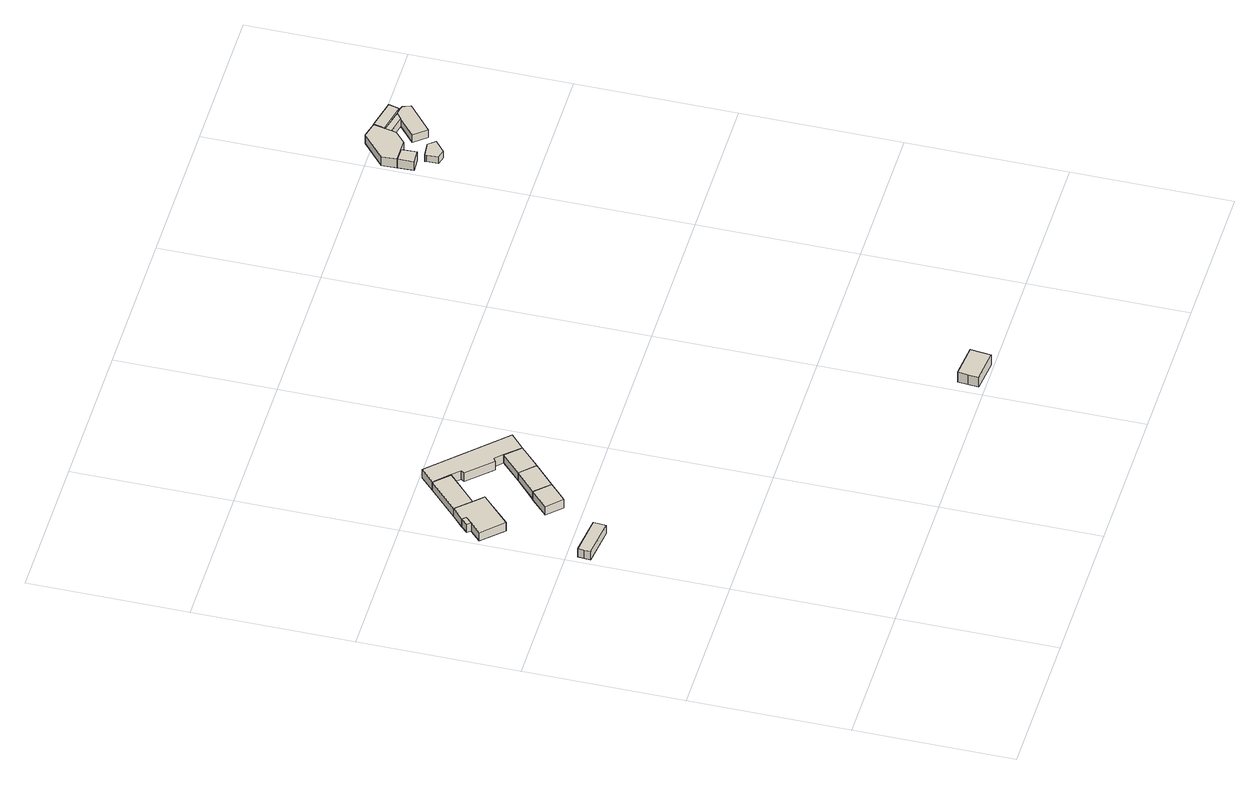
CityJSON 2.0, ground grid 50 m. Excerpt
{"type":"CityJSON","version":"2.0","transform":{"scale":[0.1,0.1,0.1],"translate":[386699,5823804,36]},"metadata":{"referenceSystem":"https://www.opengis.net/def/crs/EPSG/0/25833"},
"CityObjects":{
"building1":{"type":"Building","attributes":{"Gemeindeschluessel":"11000001","BezugspunktDach":"2200","function":"31001_2700","measuredHeight":3.5,"storeysAboveGround":1},"address":[{"country":"Germany","locality":"Berlin","thoroughfareNumber":"3 (5)","thoroughfareName":"Volkspark Rehberge"}],"geometry":[{"type":"Solid","lod":"1","boundaries":[[[[0,1,2,3,4]],[[5,6,7,8,9]],[[5,9,4,3]],[[6,5,3,2]],[[7,6,2,1]],[[8,7,1,0]],[[9,8,0,4]]]]}]},
"building2":{"type":"Building","attributes":{"Gemeindeschluessel":"11000001","BezugspunktDach":"2200","function":"51009_1610","measuredHeight":3.06,"storeysAboveGround":0},"address":[{"country":"Germany","locality":"Berlin"}],"geometry":[{"type":"Solid","lod":"1","boundaries":[[[[10,11,12,13]],[[14,15,16,17]],[[14,17,13,12]],[[15,14,12,11]],[[16,15,11,10]],[[17,16,10,13]]]]}]},
"building3":{"type":"Building","attributes":{"Gemeindeschluessel":"11000001","BezugspunktDach":"2200","function":"31001_2020","measuredHeight":3.18,"storeysAboveGround":1},"address":[{"country":"Germany","locality":"Berlin","thoroughfareNumber":"3","thoroughfareName":"Volkspark Rehberge"}],"geometry":[{"type":"Solid","lod":"1","boundaries":[[[[18,19,20,21,12,11,10,22]],[[23,24,25,26,27,28,29,30]],[[23,30,22,10]],[[24,23,10,11]],[[25,24,11,12]],[[26,25,12,21]],[[27,26,21,20]],[[28,27,20,19]],[[29,28,19,18]],[[30,29,18,22]]]]}]},
"building4":{"type":"Building","attributes":{"Gemeindeschluessel":"11000001","BezugspunktDach":"2200","function":"31001_2700","measuredHeight":3.35,"storeysAboveGround":1},"address":[{"country":"Germany","locality":"Berlin","thoroughfareNumber":"3 (4)","thoroughfareName":"Volkspark Rehberge"}],"geometry":[{"type":"Solid","lod":"1","boundaries":[[[[31,32,33,34]],[[35,36,37,38]],[[35,38,34,33]],[[36,35,33,32]],[[37,36,32,31]],[[38,37,31,34]]]]}]},
"building5":{"type":"Building","attributes":{"Gemeindeschluessel":"11000001","BezugspunktDach":"2200","function":"31001_2700","measuredHeight":3.05,"storeysAboveGround":1},"address":[{"country":"Germany","locality":"Berlin","thoroughfareNumber":"3 (1)","thoroughfareName":"Volkspark Rehberge"}],"geometry":[{"type":"Solid","lod":"1","boundaries":[[[[39,40,41,42]],[[43,44,27,26]],[[43,26,42,41]],[[44,43,41,40]],[[27,44,40,39]],[[26,27,39,42]]]]}]},
"building6":{"type":"Building","attributes":{"Gemeindeschluessel":"11000001","BezugspunktDach":"2200","function":"51009_1610","measuredHeight":3.06,"storeysAboveGround":0},"address":[{"country":"Germany","locality":"Berlin"}],"geometry":[{"type":"Solid","lod":"1","boundaries":[[[[32,45,46,33]],[[47,48,49,50]],[[47,50,33,46]],[[48,47,46,45]],[[49,48,45,32]],[[50,49,32,33]]]]}]},
"building7":{"type":"Building","attributes":{"Gemeindeschluessel":"11000001","BezugspunktDach":"2200","function":"31001_2463","measuredHeight":3.12,"storeysAboveGround":1},"address":[{"country":"Germany","locality":"Berlin","thoroughfareNumber":"3 (3)","thoroughfareName":"Volkspark Rehberge"}],"geometry":[{"type":"Solid","lod":"1","boundaries":[[[[45,51,52,46]],[[53,54,55,56]],[[53,56,46,52]],[[54,53,52,51]],[[55,54,51,45]],[[56,55,45,46]]]]}]},
"building8":{"type":"Building","attributes":{"Gemeindeschluessel":"11000001","BezugspunktDach":"2200","function":"31001_2700","measuredHeight":3.33,"storeysAboveGround":1},"address":[{"country":"Germany","locality":"Berlin","thoroughfareNumber":"3 (2)","thoroughfareName":"Volkspark Rehberge"}],"geometry":[{"type":"Solid","lod":"1","boundaries":[[[[57,58,59,60,61,62,63,64,65,66]],[[67,68,69,70,71,72,73,74,44,43]],[[67,43,66,65]],[[68,67,65,64]],[[69,68,64,63]],[[70,69,63,62]],[[71,70,62,61]],[[72,71,61,60]],[[73,72,60,59]],[[74,73,59,58]],[[44,74,58,57]],[[43,44,57,66]]]]}]},
"building9":{"type":"Building","attributes":{"Gemeindeschluessel":"11000001","BezugspunktDach":"2200","function":"31001_3212","measuredHeight":4.91,"storeysAboveGround":1},"address":[{"country":"Germany","locality":"Berlin","thoroughfareNumber":"4","thoroughfareName":"Volkspark Rehberge"}],"geometry":[{"type":"Solid","lod":"1","boundaries":[[[[75,76,77,78,79]],[[80,81,82,83,84]],[[80,84,79,78]],[[81,80,78,77]],[[82,81,77,76]],[[83,82,76,75]],[[84,83,75,79]]]]}]},
"building10":{"type":"Building","attributes":{"Gemeindeschluessel":"11000001","BezugspunktDach":"2200","function":"31001_2142","measuredHeight":2.44,"storeysAboveGround":1},"address":[{"country":"Germany","locality":"Berlin","thoroughfareNumber":"2 (2)","thoroughfareName":"Volkspark Rehberge"}],"geometry":[{"type":"Solid","lod":"1","boundaries":[[[[85,86,87,88,89,90]],[[91,92,93,94,95,96]],[[91,96,90,89]],[[92,91,89,88]],[[93,92,88,87]],[[94,93,87,86]],[[95,94,86,85]],[[96,95,85,90]]]]}]},
"building11":{"type":"Building","attributes":{"Gemeindeschluessel":"11000001","function":"31001_2081"},"address":[{"country":"Germany","locality":"Berlin","thoroughfareNumber":"2","thoroughfareName":"Volkspark Rehberge"}],"children":["building11-1","building11-2","building11-3","building11-4"]},
"building11-1":{"type":"BuildingPart","attributes":{"BezugspunktDach":"2200","measuredHeight":3.42,"storeysAboveGround":1},"parents":["building11"],"geometry":[{"type":"MultiSurface","lod":"1","boundaries":[[[97,98,99,100,101,102]],[[103,104,105,106,107,108]],[[103,108,102,101]],[[104,103,101,100]],[[105,109,110,111,112,113,99]],[[106,105,99,98]],[[106,98,97,114,115]],[[108,107,97,102]],[[104,100,113,112]],[[112,111,110,109]],[[107,115,114,97]]]}]},
"building11-2":{"type":"BuildingPart","attributes":{"BezugspunktDach":"2200","measuredHeight":4.2,"storeysAboveGround":1},"parents":["building11"],"geometry":[{"type":"MultiSurface","lod":"1","boundaries":[[[116,117,118,119]],[[104,120,121,112]],[[104,100,113,119,118]],[[120,104,118,117]],[[121,120,117,116]],[[111,122,123,121,116,119]],[[112,113,100,104]],[[124,112,125,123,122,111]]]}]},
"building11-3":{"type":"BuildingPart","attributes":{"BezugspunktDach":"2200","measuredHeight":3.42,"storeysAboveGround":1},"parents":["building11"],"geometry":[{"type":"Solid","lod":"1","boundaries":[[[[126,127,114,97]],[[115,128,129,107]],[[128,115,114,127]],[[129,128,127,126]],[[107,129,126,97]],[[115,107,97,114]]]]}]},
"building11-4":{"type":"BuildingPart","attributes":{"BezugspunktDach":"2200","measuredHeight":3.13,"storeysAboveGround":1},"parents":["building11"],"geometry":[{"type":"MultiSurface","lod":"1","boundaries":[[[130,122,111,110]],[[112,123,131,109]],[[131,123,122,130]],[[109,131,130,110]],[[132,109,110,111,112]],[[123,112,111,122]]]}]},
"building12":{"type":"Building","attributes":{"Gemeindeschluessel":"11000001","BezugspunktDach":"2200","function":"31001_2142","measuredHeight":2.94,"storeysAboveGround":1},"address":[{"country":"Germany","locality":"Berlin","thoroughfareNumber":"2 (1)","thoroughfareName":"Volkspark Rehberge"}],"geometry":[{"type":"Solid","lod":"1","boundaries":[[[[133,134,135,136,122,130,137]],[[138,139,140,141,142,143,144]],[[138,144,137,130]],[[139,138,130,122]],[[140,139,122,136]],[[141,140,136,135]],[[142,141,135,134]],[[143,142,134,133]],[[144,143,133,137]]]]}]}
},
"vertices":[
[135,910,41],[138,950,41],[16,964,41],[14,945,41],[13,925,41],[14,945,9],[16,964,9],[138,950,9],[135,910,9],[13,925,9],
[39,1293,45],[60,1313,45],[50,1324,45],[30,1304,45],[50,1324,14],[60,1313,14],[39,1293,14],[30,1304,14],
[67,1195,45],[159,1283,45],[131,1312,45],[87,1359,45],[5,1260,45],[39,1293,13],[60,1313,13],[50,1324,13],[87,1359,13],[131,1312,13],[159,1283,13],[67,1195,13],[5,1260,13],
[207,1057,45],[261,1108,45],[217,1153,45],[163,1102,45],[217,1153,12],[261,1108,12],[207,1057,12],[163,1102,12],
[131,1312,44],[226,1403,44],[182,1449,44],[87,1359,44],[182,1449,13],[226,1403,13],
[329,1171,45],[285,1216,45],[285,1216,15],[329,1171,15],[261,1108,15],[217,1153,15],
[392,1231,45],[349,1276,45],[349,1276,14],[392,1231,14],[329,1171,14],[285,1216,14],
[226,1403,46],[249,1379,46],[242,1368,46],[314,1293,46],[326,1300,46],[349,1276,46],[392,1231,46],[438,1274,46],[226,1491,46],[182,1449,46],[226,1491,13],[438,1274,13],[392,1231,13],[349,1276,13],[326,1300,13],[314,1293,13],[242,1368,13],[249,1379,13],
[1136,9,40],[1143,75,40],[1039,85,40],[1036,52,40],[1033,20,40],[1036,52,1],[1039,85,1],[1143,75,1],[1136,9,1],[1033,20,1],
[1535,1822,55],[1537,1786,55],[1564,1779,55],[1601,1810,55],[1582,1833,55],[1535,1828,55],[1582,1833,30],[1601,1810,30],[1564,1779,30],[1537,1786,30],[1535,1822,30],[1535,1828,30],
[1494,1900,58],[1569,1900,58],[1605,1932,58],[1621,2005,58],[1572,2017,58],[1491,1948,58],[1572,2017,24],[1621,2005,24],[1605,1932,24],[1569,1900,24],[1494,1900,24],[1491,1948,24],[1609,1949,24],[1609,1949,55],[1614,1970,55],[1614,1970,24],[1614,1970,58],[1537,1900,58],[1537,1900,24],
[1705,1949,60],[1714,1984,60],[1621,2005,60],[1614,1970,60],[1714,1984,24],[1705,1949,24],[1689,1952,55],[1689,1952,24],[1614,1970,34],[1632,1966,24],
[1496,1849,58],[1540,1852,58],[1540,1852,24],[1496,1849,24],
[1669,1935,55],[1669,1935,24],[1611,1960,24],
[1642,1845,55],[1731,1920,55],[1721,1945,55],[1705,1949,55],[1609,1885,55],[1669,1935,25],[1689,1952,25],[1705,1949,25],[1721,1945,25],[1731,1920,25],[1642,1845,25],[1609,1885,25]
]}
